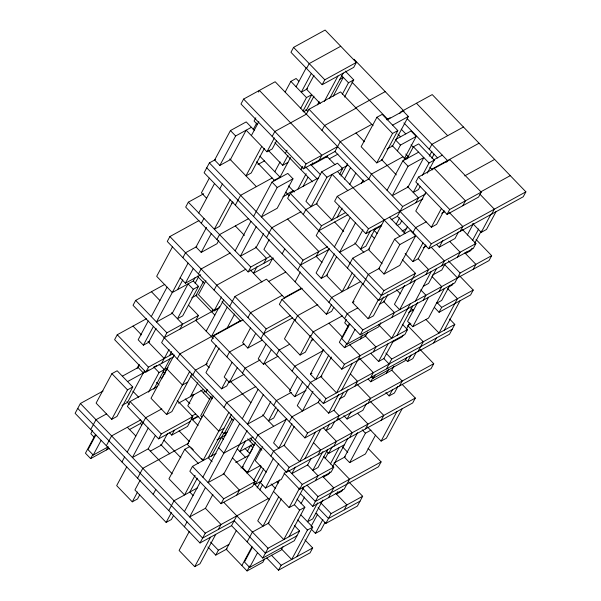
<?xml version="1.0" encoding="UTF-8"?>
<svg xmlns="http://www.w3.org/2000/svg" width="601" height="601" viewBox="0 0 601 601"><rect width="100%" height="100%" fill="white"/><g stroke="black" fill="none" stroke-linecap="round" stroke-linejoin="round"><path stroke-width="0.9" d="M103.034 391.048L80.384 403.496L75.117 413.315L199.99 542.988L231.535 525.657L236.802 515.838M146.419 318.725L117.24 334.757L114.611 339.663L145.825 372.087L173.426 356.919M164.847 284.356L135.668 300.387L133.039 305.3L289.134 467.39L286.497 472.296L161.624 342.623L166.89 332.804L198.435 315.472L188.676 305.346M199.014 220.559L169.895 236.561L167.258 241.467L323.353 403.564L449.533 334.231L454.799 324.412L449.601 319.011M203.694 193.747L188.323 202.191L185.686 207.097L248.13 271.937L273.365 258.069M215.691 159.445L209.381 162.909L204.115 172.727L360.209 334.825L454.844 282.831L460.111 273.004L491.656 255.673L476.045 239.468M425.531 193.95L402.662 206.519L397.396 216.337L428.611 248.754L431.248 243.841L275.153 81.751L243.608 99.082L240.978 103.996L303.415 168.828L334.96 151.497L340.226 141.678L371.771 124.347M254.666 130.68L246.207 121.898L230.438 130.56L214.64 160.024L219.846 165.425L230.882 159.363M172.464 246.868L156.666 276.332L172.277 292.537L193.304 280.983L195.062 277.715M209.321 178.136L201.425 192.861L206.624 198.27M258.505 92.051L259.377 90.42L321.82 155.253L319.184 160.166M219.846 165.425L235.637 135.969L251.413 127.299M111.899 373.664L96.1 403.121L111.711 419.333L116.97 416.44L132.768 386.984L117.157 370.772L111.899 373.664L127.51 389.869L111.711 419.333M198.728 212.994L214.527 183.538M230.356 159.648L246.155 130.192L266.964 151.805L272.223 148.913L276.61 140.732M255.846 117.758L254.088 121.026L257.341 124.407M293.581 47.381L290.952 52.295L322.166 84.711L353.711 67.38L356.348 62.466L325.126 30.05L293.581 47.381L324.803 79.798L322.166 84.711M148.252 320.964L138.162 339.783L143.369 345.184L149.672 341.721M90.728 429.52L95.995 419.701L106.505 413.924M151.279 316.599L167.078 287.135M182.869 257.679L185.506 252.766L196.827 246.545M201.297 223.309L203.934 218.396M219.726 188.939L222.362 184.034M253.209 129.598L256.717 123.055M92.569 430.459L90.811 433.734L94.064 437.107M251.361 135.593L258.821 121.68M95.536 434.38L85.447 453.207L90.653 458.608L109.427 448.293M143.369 345.184L153.458 326.366M206.549 227.351L196.016 246.988L201.222 252.397L216.991 243.728L218.749 240.453M95.935 434.929L88.031 449.653L93.238 455.062L107.797 447.061M188.075 263.08L156.485 322.001L172.254 313.331L188.053 283.875L193.252 289.276L177.46 318.733L182.712 315.848L198.51 286.392L193.304 280.983M148.62 342.3L156.08 328.386M177.535 289.652L182.802 279.833M136.863 368.601L139.056 364.514M285.167 92.013L290.869 81.375L296.128 78.491L298.727 81.188M122.356 376.173L138.132 367.511L139.447 365.055M90.653 458.608L92.847 454.514M201.222 252.397L211.312 233.571M93.238 455.062L101.133 440.33M180.172 277.812L185.378 283.214L193.274 268.482M230.13 199.75L214.339 229.206L219.598 226.314L232.76 201.771M261.766 146.396L245.967 175.86L251.226 172.968L264.387 148.417M296.075 86.777L306.164 67.958M144.653 370.456L127.54 402.37L122.018 405.405M306.555 68.499L309.192 63.593L340.737 46.262M106.339 445.732L111.606 435.913L140.724 419.911M157.53 386.435L130.034 401.543L127.397 406.456L158.619 438.873L190.164 421.541M145.825 372.087L148.462 367.173L172.908 353.741M198.48 273.891L201.11 268.978L230.228 252.976M216.908 239.521L219.538 234.608L248.716 218.576M235.337 205.151L240.603 195.333L272.148 178.001M272.193 136.412L274.83 131.499L306.375 114.167L309.004 109.262L340.549 91.93L373.071 125.699M195.1 283.281L198.615 276.738M106.422 449.939L108.18 446.671M266.964 151.805L274.424 137.892M311.371 73.36L301.274 92.186L307.584 88.715M203.423 281.599L195.964 295.512L214.827 315.097M313.992 75.38L306.533 89.294L320.19 103.477M161.601 363.417L169.061 349.504M180.03 329.048L182.659 324.142L171.601 312.655M205.918 280.772L198.458 294.678L214.069 310.89L219.32 307.997L223.715 299.816M148.522 392.175L159.055 372.537L168.062 367.587M300.778 108.225L306.48 97.587L311.739 94.695L302.964 111.065M169.49 355.619L171.683 351.525M153.781 389.29L170.451 358.196M174.26 354.913L151.009 398.283L166.62 414.487L171.871 411.602L192.057 373.957M162.202 377.954L167.469 368.128M313.97 96.175L306.51 110.088L303.272 111.869M274.83 171.728L280.089 161.909M129.192 429.715L140.514 423.487L141.828 421.038M198.435 315.472L195.798 320.386L213.363 338.618M285.31 153.45L287.068 150.175M121.95 461.944L124.58 457.03M127.209 452.125L145.637 417.755L161.819 408.868M177.235 358.835L179.864 353.921L240.588 320.558M214.091 290.095L216.721 285.19L245.839 269.188M235.149 250.82L250.948 221.356M253.577 216.45L272.005 182.08L287.781 173.411L292.98 178.82L277.189 208.277L261.412 216.938L277.211 187.482L292.98 178.82M268.362 150.43L282.673 165.29L287.932 155.471M317.418 104.852L319.176 101.577M273.56 180.683L280.028 177.13L290.561 157.492M126.758 466.804L116.669 485.623L132.273 501.835L137.531 498.943L139.725 494.856M148.214 428.062L132.415 457.526L148.184 448.857L155.208 435.763M256.146 226.765L240.355 256.221L256.124 247.552L263.584 233.646M211.575 311.716L212.889 309.26M324.337 101.411L337.942 76.042M214.069 310.89L221.529 296.977M329.596 98.526L343.194 73.157M206.203 331.189L219.373 306.638M333.187 96.19L343.284 77.364L339.34 79.535M166.62 414.487L189.871 371.118M211.409 336.59L227.208 307.134M300.921 169.655L302.671 166.387M321.978 130.379L324.615 125.466L356.16 108.135M342.345 94.222L348.482 82.765L353.741 79.88L345.29 71.098M137.554 478.148L142.82 468.329L188.564 443.2M158.619 438.873L161.248 433.96L192.793 416.628L177.182 400.424M192.838 375.047L195.475 370.133L207.307 363.635M243.022 319.77L213.903 335.764L211.267 340.677L304.925 437.934L431.105 368.601L433.742 363.695L420.084 349.512M229.702 306.307L234.961 296.488L266.506 279.157L284.716 298.066M248.13 271.937L250.76 267.024L270.473 256.191M266.559 237.568L271.817 227.749L301.003 211.717M318.56 177.828L290.253 193.379L287.616 198.292L381.274 295.542L475.909 243.548L462.252 229.364M303.415 168.828L306.044 163.923L337.589 146.591M344.531 97.061L353.741 79.88M140.183 480.169L134.917 489.995L166.131 522.412L171.39 519.519L173.584 515.433M269.18 239.589L263.914 249.407L326.351 314.248L331.609 311.356L333.803 307.269M297.833 189.247L306.172 173.697M167.469 433.644L161.331 445.101L150.288 451.171M256.98 266.709L253.472 273.26L269.24 264.59L272.756 258.047M312.708 162.788L311.386 165.237L327.162 156.576L334.967 164.682M132.273 501.835L137.539 492.016M216.082 345.537L205.993 364.356L209.238 367.737M190.322 396.668L197.782 382.754M227.186 327.928L234.638 314.015M303.092 186.363L307.915 177.355M169.159 432.412L171.758 435.116L174.388 430.203M263.899 263.268L266.536 258.362L255.478 246.883M193.92 394.331L187.775 405.788L200.787 419.295M219.095 348.099L205.933 372.65L221.544 388.855L226.802 385.97L229.432 381.057M326.719 157.394L327.598 155.757M321.708 171.841L305.917 201.297L311.115 206.699L326.914 177.242L342.683 168.573L337.484 163.171L321.708 171.841L326.914 177.242M203.469 392.911L204.783 390.455M192.793 416.628L187.527 426.447L171.758 435.116M205.955 392.077L207.277 389.628M153.165 494.36L155.802 489.447M226.877 356.881L229.514 351.976L244.074 343.975M247.943 317.606L250.572 312.693L282.117 295.361M282.162 253.78L284.799 248.867M303.227 214.497L305.856 209.591L317.185 203.363M211.206 396.127L200.674 415.764L201.981 417.117M189.999 446.415L184.74 449.308L168.949 478.764L184.552 494.969L195.085 475.331M213.265 396.112L187.377 444.394L202.98 460.606L228.868 412.324M232.084 362.29L224.188 377.015L229.387 382.416L243.946 374.423M250.512 327.921L242.616 342.645L247.815 348.054L262.374 340.053M221.544 388.855L226.81 379.036M339.61 174.305L342.683 168.573M229.387 382.416L237.282 367.692M247.815 348.054L255.718 333.322M341.015 176.055L347.596 163.78M376.94 117.248L361.141 146.704L376.752 162.916L382.011 160.031L397.809 130.567L382.198 114.363L376.94 117.248L392.551 133.46L376.752 162.916M344.426 179.166L350.563 167.709M168.776 510.572L174.042 500.753L197.699 487.749M216.127 453.379L192.47 466.384L189.833 471.289L221.055 503.706L252.6 486.374L255.23 481.469L232.467 457.827M224.06 407.463L226.69 402.55L255.876 386.518M242.488 373.093L245.125 368.18L260.105 359.954M260.917 338.724L266.183 328.905L290.448 315.57M302.198 288.337L281.982 299.448L279.345 304.354L341.781 369.194L404.871 334.532L407.508 329.618L402.302 324.217M297.773 269.984L303.039 260.165L327.485 246.733M345.733 212.469L321.467 225.796L316.201 235.615L378.638 300.455L473.272 248.461L475.909 243.548M402.986 156.763L371.441 174.095L368.811 179.008L337.266 196.339L334.629 201.252L365.851 233.669L381.62 224.999M166.131 522.412L171.398 512.593M295.136 281.824L300.402 272.005M349.624 184.567L355.769 173.111M339.445 206.113L331.985 220.019L316.374 203.814L332.173 174.35L347.776 190.562M266.123 344.125L258.22 358.857L263.426 364.259L277.985 356.258M197.271 478.171L189.811 492.084L193.064 495.457M231.498 414.344L208.239 457.714L212.145 461.763M337.244 217.134L342.067 208.134M211.402 456.197L223.685 433.283M222.122 431.796L224.075 433.824L231.971 419.1M184.447 511.556L200.246 482.1M202.875 477.186L234.465 418.266M263.426 364.259L271.321 349.534M361.449 183.267L363.207 179.992M399.8 113.559L400.679 111.921L432.224 94.59L525.883 191.847L523.246 196.76L428.611 248.754M329.235 248.446L316.073 272.997L321.272 278.398L327.583 274.927M295.001 319.206L284.468 338.844L300.079 355.056L305.338 352.163L312.798 338.25M184.387 526.777L187.016 521.871M205.444 487.501L189.653 516.958L205.422 508.296L212.882 494.383M239.671 423.675L208.081 482.588L223.85 473.926L247.109 430.556M242.301 418.762L258.099 389.305M276.528 354.936L279.157 350.022L289.674 344.245M294.956 320.566L297.585 315.653L317.809 304.542M334.441 246.913L350.24 217.457M321.272 278.398L334.434 253.847M387.397 119.764L403.173 111.095L408.38 116.496L392.581 145.96L387.059 148.995M189.195 531.637L179.106 550.463L194.716 566.668L199.968 563.783L215.767 534.319M336.62 256.687L326.531 275.506L342.142 291.718L352.231 272.899M263.298 394.707L247.507 424.163L263.276 415.501L270.735 401.588M355.446 222.858L339.648 252.322L355.424 243.653L362.876 229.74M397.389 150.821L400.461 145.089L416.238 136.427L411.031 131.026L396.051 139.252M245.569 440.886L239.867 451.524L253.269 444.154M250.294 441.54L251.609 439.083M387.052 190.307L402.85 160.85L418.619 152.181M247.304 451.471L250.377 445.747M404.39 158.521L416.238 136.427M300.079 355.056L310.612 335.411M199.99 542.988L205.257 533.17L268.346 498.507M221.055 503.706L223.685 498.8L255.23 481.469M255.282 439.879L257.912 434.974L286.301 419.37M273.71 405.51L276.34 400.604L291.327 392.37M292.139 371.14L294.768 366.234L323.886 350.233M310.567 336.778L313.196 331.865L342.375 315.833M328.995 302.408L331.624 297.495L360.803 281.463M347.423 268.038L352.689 258.22L369.675 248.882M365.851 233.669L368.481 228.756L422.901 198.856M406.832 159.055L413.413 146.779L418.672 143.887L434.283 160.099L427.266 173.193M255.41 442.727L242.248 467.277L247.454 472.679L260.857 465.317M249.933 453.492L252.563 448.586M275.942 406.99L268.482 420.903L273.74 418.011L278.128 409.829M370.276 231.054L360.623 249.054L365.881 246.17L375.535 228.162M326.351 314.248L331.617 304.429M408.049 166.252L392.258 195.708L408.026 187.046L423.825 157.582L408.049 166.252L402.85 160.85M194.716 566.668L210.508 537.211M297.337 376.549L289.442 391.274L294.648 396.683L305.969 390.455M246.62 472.957L247.499 471.319M247.454 472.679L260.616 448.136M218.396 529.413L221.033 524.5L205.422 508.296M236.824 495.044L239.461 490.131L223.204 473.25M262.712 446.761L255.26 460.674L266.311 472.153M347.401 288.826L354.86 274.92M384.257 220.094L368.458 249.55L382.116 263.734M294.648 396.683L302.543 381.951M429.264 149.251L431.901 144.345L463.446 127.014M286.737 418.341L273.575 442.892L278.781 448.293L291.943 423.743M328.8 355.003L315.638 379.554L310.432 374.153L323.593 349.602M253.614 480.657L261.074 466.744M429.257 156.185L431.894 151.272M207.938 547.008L215.744 555.114L218.373 550.208L228.891 544.431M418.454 177.055L415.824 181.968L447.039 214.384L478.584 197.053L481.221 192.14L449.999 159.723L418.454 177.055L449.676 209.479L447.039 214.384M307.351 386.811L297.262 405.63L302.468 411.031L312.993 391.394M383.506 297.022L373.416 315.848L368.158 318.733L352.547 302.521L362.636 283.702M254.065 482.964L255.365 484.316L263.704 468.765M270.886 456.091L273.523 451.178L284.844 444.958M289.314 421.722L291.951 416.809L318.643 402.144M307.75 387.352L310.379 382.439L321.948 376.091M344.606 318.613L347.235 313.707L357.753 307.93M363.034 284.243L368.293 274.424L379.622 268.204M396.119 224.361L399.627 217.817M418.056 183.448L413.233 192.448L418.484 189.555L420.242 186.287M422.443 175.259L429.024 162.984L434.283 160.099M431.886 158.206L434.08 154.111M346.446 319.552L344.689 322.827L348.588 326.876M257.115 487.974L260.624 481.431M273.515 458.112L260.353 482.663L265.552 488.065L281.328 479.395L285.715 471.214M401.814 220.65L400.056 223.925L397.058 225.578M236.351 530.518L226.261 549.337L247.071 570.95L262.84 562.281L264.598 559.013M259.737 489.995L262.367 485.082M294.129 426.582L284.04 445.401L299.644 461.613L315.442 432.157M331.421 357.024L320.896 376.662L336.5 392.874L352.299 363.417M349.414 323.473L339.325 342.3L344.523 347.701L365.558 336.147L367.752 332.053M394.609 239.19L378.81 268.647L384.016 274.048L399.785 265.387L415.584 235.93L410.378 230.521L394.609 239.19L399.808 244.592L384.016 274.048M349.805 324.014L341.909 338.746L347.108 344.148L378.653 326.816L380.846 322.729M415.802 202.762L418.431 197.849L407.373 186.37M265.552 488.065L278.714 463.514M403.902 233.143L407.41 226.6M425.839 192.23L415.749 211.049L431.353 227.261L436.611 224.368L444.071 210.463M344.523 347.701L346.717 343.607M347.108 344.148L355.011 329.423M446.633 162.187L447.505 160.55L407.185 118.675M319.995 399.094L318.237 402.37L328.642 413.172L333.901 410.288L343.554 392.28M279.66 479.951L257.724 520.864L262.93 526.266L278.721 496.809M247.146 541.862L252.412 532.043L269.24 522.802M413.007 232.542L415.637 227.636L426.154 221.859M368.158 318.733L378.247 299.914M304.925 437.934L307.562 433.02L433.742 363.695M323.353 403.564L325.99 398.651L452.17 329.325M341.781 369.194L344.418 364.281L407.508 329.618M360.209 334.825L362.846 329.911L489.026 260.586L491.656 255.673M378.638 300.455L383.904 290.636L415.449 273.305L402.445 259.797M360.3 339.032L362.493 334.945M241.865 565.549L251.962 546.722M252.352 547.271L244.457 561.995L249.655 567.404L281.2 550.065L282.958 546.797M295.354 467.075L291.838 473.618L307.614 464.956L311.123 458.405M387.93 294.407L383.986 301.777L379.254 304.376M281.351 498.83L268.189 523.381L283.792 539.585L299.591 510.129L304.85 507.244L297.044 499.138M328.642 413.172L338.739 394.354M304.902 458.721L320.701 429.264M341.759 389.989L360.187 355.619L349.782 344.809M247.071 570.95L249.7 566.037M405.119 253.524L412.925 261.63L423.021 242.812M431.353 227.261L441.45 208.442M249.655 567.404L257.551 552.672M329.551 424.036L326.042 430.586L331.301 427.694L334.81 421.151M347.979 389.673L344.471 396.217L339.212 399.102M412.925 261.63L418.183 258.738L425.643 244.832M404.533 285.467L394.444 304.286L399.65 309.695L415.441 280.231M273.523 491.408L289.134 507.612L299.659 487.974M231.535 525.657L262.757 558.074L268.023 548.255L299.568 530.923L294.362 525.522M284.003 473.13L299.614 489.334L302.25 484.429L333.795 467.097L323.383 456.287M318.042 454.965L320.679 450.059L313.519 442.629M336.47 420.595L339.107 415.689L333.901 410.288M354.898 386.233L357.535 381.319L350.375 373.89M373.326 351.863L375.963 346.95L364.905 335.471M391.754 317.493L394.391 312.58L383.333 301.101M410.183 283.124L415.449 273.305M289.134 507.612L294.385 504.727L304.038 486.727M322.91 451.539L312.813 470.358L318.072 467.465L327.725 449.465M301.048 503.593L304.557 497.05M325.179 458.586L328.251 452.861M326.689 451.374L328.642 453.402L332.15 446.851M343.817 415.652L347.07 419.032L351.022 411.662M436.611 244.487L439.211 247.184L442.727 240.64M370.809 353.365L378.615 361.471L388.269 343.471M315.39 480.672L318.019 475.759L307.614 464.956M333.818 446.303L336.447 441.389L323.443 427.882M370.674 377.563L373.304 372.65L359.646 358.474M410.16 303.918L391.732 338.288L378.728 324.78M425.959 274.454L428.588 269.548L418.183 258.738M462.815 205.722L465.444 200.809L434.23 168.393M368.158 379.073L370.757 381.77L372.951 377.683M371.395 376.196L373.341 378.224L375.099 374.949M378.615 361.471L383.874 358.587L393.527 340.579M289.051 536.701L304.85 507.244M396.991 335.396L412.789 305.939M415.419 301.026L431.217 271.569M324.24 475.444L323.361 477.081L328.619 474.197L329.934 471.74M330.385 463.987L339.159 447.625M417.65 302.506L407.561 321.325L412.767 326.734L428.536 318.064L444.334 288.608M436.476 268.677L428.573 283.409L423.314 286.294M332.571 466.827L347.926 438.189M366.355 403.819L362.846 410.363L347.07 419.032M403.211 335.08L402.332 336.718L392.085 342.352M406.284 329.356L409.792 322.805M458.495 231.971L454.987 238.522L439.211 247.184M266.799 558.044L278.503 570.199L281.14 565.293L312.685 547.962L304.88 539.856M299.568 530.923L294.302 540.742L262.757 558.074M300.372 493.541L312.73 506.373L317.997 496.554L381.087 461.891L368.075 448.384M333.795 467.097L331.159 472.003L299.614 489.334M349.587 437.633L352.224 432.728L338.566 418.544M368.015 403.263L370.652 398.358L356.994 384.174M386.443 368.894L391.709 359.075L454.799 324.412M423.299 300.162L425.936 295.249L420.73 289.847M441.727 265.792L444.364 260.879L431.353 247.372M460.156 231.423L462.793 226.509L449.135 212.326M386.533 373.108L388.727 369.014M445.326 263.456L441.818 269.999L432.352 275.198M317.598 502.939L307.502 521.766L312.76 518.873L322.857 500.055M412.767 326.734L428.558 297.27M357.61 432.682L344.448 457.233L349.647 462.635L365.423 453.973L375.512 435.154M370.757 381.77L391.784 370.216L393.978 366.129M301.003 515.012L312.708 527.167L307.449 530.052L291.658 559.516L281.245 548.705M311.093 526.356L317.674 514.08M467.293 235.036L473.438 223.58M296.909 556.624L312.708 527.167M328.507 497.711L333.765 487.884L322.714 476.405M365.363 428.971L367.992 424.058L357.587 413.255M439.076 291.493L441.705 286.587L431.954 276.452M457.504 257.123L460.133 252.217L449.728 241.407M349.647 462.635L365.446 433.178L370.967 430.143M406.644 357.618L404.886 360.893L373.341 378.224M311.513 529.346L315.42 533.395L322.88 519.489M337.792 491.663L336.477 494.12L341.736 491.227L342.615 489.59M385.88 392.543L389.132 395.924L392.641 389.373M405.607 359.526L407.561 361.554L411.069 355.003M466.353 251.902L465.482 253.532L470.733 250.647L472.055 248.19M472.499 240.445L478.644 228.989M449.593 285.715L441.69 300.447L436.431 303.332M325.066 522.329L320.679 530.51L315.42 533.395M397.9 386.488L394.391 393.031L389.132 395.924M416.328 352.118L412.819 358.662L407.561 361.554M453.184 283.379L452.305 285.017L448.361 287.18M474.685 243.285L481.266 231.009M472.762 223.587L481.221 232.369L490.874 214.369M312.685 547.962L310.048 552.867L278.503 570.199M316.088 513.277L325.847 523.411L331.113 513.592L362.658 496.261L349.001 482.077M381.132 420.302L383.769 415.396L370.757 401.889M399.56 385.932L402.197 381.026L391.784 370.216M417.988 351.562L423.254 341.744L407.643 325.539M434.5 307.562L439.053 312.287L441.682 307.374L473.227 290.043L459.57 275.859M491.701 214.091L494.338 209.178L480.026 194.318M496.133 211.477L486.479 229.477L481.221 232.369M344.253 509.836L346.882 504.923L335.831 493.444M367.451 426.913L381.109 441.096L396.908 411.64M433.764 342.901L436.394 337.987M473.25 269.248L475.887 264.342L464.828 252.863M402.159 408.748L386.368 438.204L381.109 441.096M444.282 330.189L460.081 300.733M362.658 496.261L357.392 506.08L325.847 523.411M381.087 461.891L378.457 466.797L315.367 501.467L302.356 487.959M402.302 384.557L415.314 398.065L412.677 402.97L286.497 472.296M473.227 290.043L470.598 294.956L439.053 312.287M324.803 79.798L356.348 62.466M355.244 108.097L385.211 91.63M257.949 164.479L264.417 160.918M282.673 165.29L287.924 162.398M231.43 203.288L233.053 202.402M386.413 119.764L390.162 117.698M329.258 158.882L337.935 154.119M392.603 125.166L408.38 116.496M392.551 133.46L397.809 130.567M286.88 194.146L293.356 190.592M282.906 196.873L287.759 194.206M341.811 168.513L347.468 165.403M403.91 159.182L408.642 156.583M185.378 283.214L200.749 274.77M193.252 289.276L198.51 286.392M433.629 159.919L442.306 155.148M191.757 297.818L197.173 294.843M318.838 230.709L348.017 214.677M431.736 169.219L479.05 143.218M164.253 337.717L217.096 308.681M268.73 281.396L285.715 272.065M300.41 265.079L328.8 249.475M464.738 175.875L494.661 159.43M391.086 219.801L397.396 216.337M381.71 225.743L373.822 230.078L377.075 233.458M127.562 381.575L145.697 371.613M147.275 370.742L148.853 369.878M153.586 367.279L156.741 365.543M402.024 231.107L406.877 228.44M284.341 297.608L301.326 288.277M441.66 213.332L444.815 211.605M480.342 192.08L510.272 175.635M449.676 209.479L481.221 192.14M127.51 389.869L132.768 386.984M399.808 244.592L415.584 235.93M263.554 333.818L292.732 317.786M423.232 247.702L426.387 245.974M431.248 243.841L525.883 191.847M187.67 382.146L182.411 385.031L166.8 368.819M352.547 302.521L354.049 301.702M191.591 395.428L193.086 394.602M178.497 403.166L203.731 389.298M311.175 340.692L313.542 339.392M191.749 416.117L195.693 413.954M191.486 419.731L197.797 416.26M192.403 419.768L198.713 416.298M408.665 312.46L413.398 309.861M310.432 374.153L312.009 373.281M408.455 325.088L410.881 323.759M224.038 428.258L218.779 431.142L203.168 414.938M224.075 433.824L227.313 432.051M216.984 439.849L225.961 434.921M253.051 437.1L223.873 453.131L218.674 447.73M235.727 462.597L249.137 455.235M240.933 467.999L243.3 466.699M255.365 484.316L261.675 480.853M289.134 467.39L415.314 398.065M328.642 453.402L344.418 444.732M334.742 462.567L345.252 456.79M215.744 555.114L227.065 548.893M312.73 506.373L344.275 489.041L349.542 479.222L333.931 463.01M296.932 535.829L265.394 553.168L234.172 520.744L202.627 538.075L77.754 408.402M360.022 501.166L328.477 518.498L318.072 507.695M416.455 103.259L447.67 135.676M353.989 59.214L404.075 111.215M403.902 122.912L437.723 158.033M401.22 129.185L405.773 133.91M351.878 82.067L387.645 119.208M413.413 146.779L429.024 162.984M411.016 144.886L413.616 147.583M341.33 75.343L348.482 82.765M397.915 134.098L400.514 136.803M429.783 167.191L432.389 169.895M395.263 139.687L400.461 145.089M405.773 154.021L408.38 156.726M391.927 145.284L405.585 159.468M355.995 133.009L364.454 141.791M381.357 159.355L396.322 174.883M290.869 81.375L306.48 97.587M309.004 109.262L402.662 206.519M305.864 109.412L307.81 111.44M448.406 260.849L460.111 273.004M444.47 264.41L457.481 277.917M334.96 151.497L364.229 181.893M389.516 217.201L405.119 233.413M337.424 171.465L399.868 236.298M447.7 288.578L457.459 298.712L439.03 333.082L426.019 319.574M310.74 164.569L320.491 174.696M243.608 99.082L306.044 163.923M337.266 196.339L368.481 228.756M437.13 302.649L441.682 307.374M305.503 166.778L317.208 178.933M371.193 234.991L374.446 238.364M274.905 142.64L312.625 181.818M334.607 222.039L343.712 231.498M354.77 242.977L363.875 252.435M396.502 289.735L400.409 293.784M410.919 308.118L413.526 310.822M259.865 156.192L280.028 177.13M288.488 185.912L294.34 191.989M230.438 130.56L235.637 135.969M290.253 193.379L321.467 225.796M352.689 258.22L383.904 290.636M256.537 161.789L274.747 180.698M285.806 192.177L289.058 195.558M272.005 182.08L277.211 187.482M229.71 158.972L256.372 186.663M287.594 219.08L318.815 251.503L316.179 256.409L322.031 262.487M209.381 162.909L303.039 260.165M385.857 352.997L391.709 359.075M206.752 167.822L362.846 329.911M383.874 358.587L389.08 363.988M235.314 225.946L244.419 235.397M328.972 323.195L341.977 336.703M188.323 202.191L250.76 267.024M281.982 299.448L344.418 364.281M250.219 269.879L261.923 282.034M234.961 296.488L266.183 328.905M362.193 429.805L365.446 433.178M169.895 236.561L325.99 398.651M197.286 276.069L204.445 283.492M222.002 301.732L240.866 321.317M264.793 363.567L290.809 390.582M342.547 446.919L347.754 452.32M213.903 335.764L307.562 433.02M151.444 291.718L159.896 300.5M230.108 381.057L250.917 402.67M262.629 414.825L273.688 426.304M135.668 300.387L166.89 332.804M306.938 485.075L317.997 496.554M320.709 502.782L331.113 513.592M288.593 470.245L302.25 484.429M190.352 375.873L212.461 398.831M230.025 417.071L233.278 420.445M250.181 438.009L261.893 450.164M200.862 390.207L209.967 399.665M247.695 438.835L254.193 445.589M250.399 445.063L253.006 447.768M133.016 326.088L141.468 334.87M147.974 341.623L164.231 358.512M245.118 448.631L249.67 453.364M276.993 481.732L278.293 483.076M159.107 364.244L164.313 369.653M224.797 432.457L226.096 433.809M294.385 504.727L299.591 510.129M163.119 371.831L165.072 373.852M237.26 448.819L245.719 457.601M271.081 483.94L275.634 488.673M185.318 399.004L189.871 403.729M153.848 367.136L159.055 372.537M221.491 437.378L223.444 439.399M160.459 377.42L161.759 378.765M297.698 519.925L307.449 530.052M117.24 334.757L148.462 367.173M156.478 382.341L159.085 385.038M191.606 418.807L198.105 425.561M254.043 483.647L269.646 499.852M138.132 367.511L143.331 372.913M179.083 430.849L189.488 441.66M191.298 447.768L193.252 449.796M201.703 458.571L203.656 460.599M132.851 391.191L138.703 397.269M184.74 449.308L198.398 463.484M130.034 401.543L161.248 433.96M192.47 466.384L223.685 498.8M126.886 401.693L129.493 404.398M163.96 440.195L180.871 457.752M223.797 502.331L268.023 548.255M271.382 555.159L281.14 565.293M140.514 423.487L141.813 424.839M160.677 444.424L169.782 453.883M127.374 427.243L135.834 436.025M148.184 448.857L172.254 473.851M80.384 403.496L205.257 533.17M210.568 542.102L218.373 550.208"/></g></svg>
